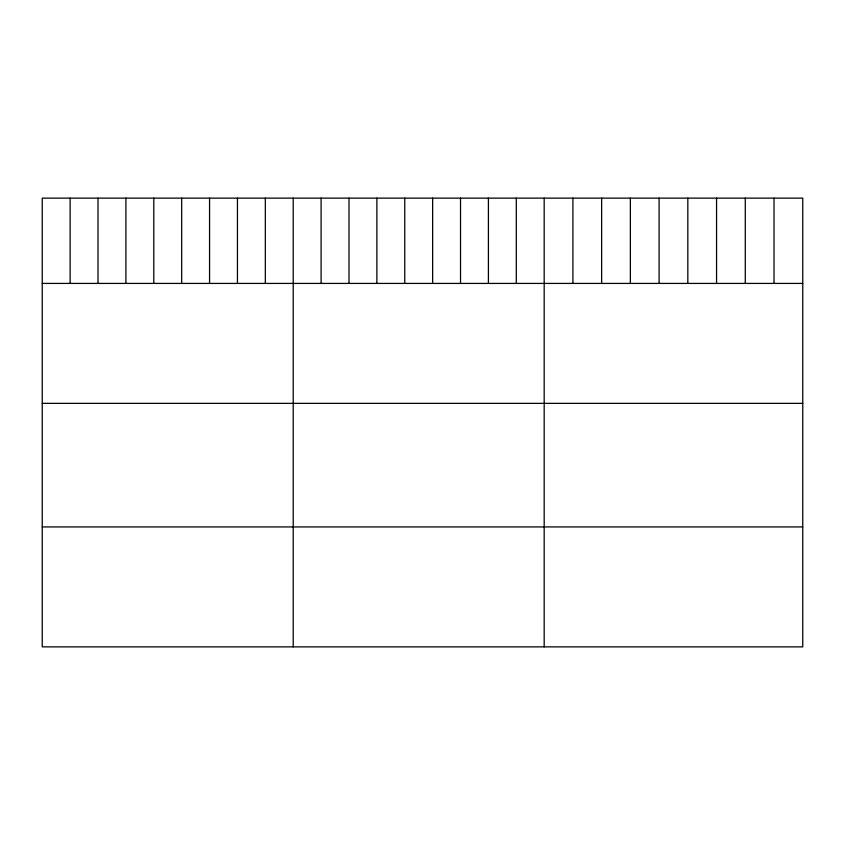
<?xml version="1.0" encoding="UTF-8"?>
<svg xmlns="http://www.w3.org/2000/svg" width="845" height="845" viewBox="0 0 845 845"><rect width="100%" height="100%" fill="white"/><g stroke="black" fill="none" stroke-linecap="round" stroke-linejoin="round"><path stroke-width="1.27" d="M802.75 283.424L802.75 646.869L42.25 646.869L42.25 198.131L802.75 198.131L802.75 283.424L42.25 283.424M42.25 403.361L802.75 403.361M42.25 526.931L802.75 526.931M774.02 198.131L774.02 283.424M745.29 198.131L745.29 283.424M716.56 198.131L716.56 283.424M687.83 198.131L687.83 283.424M659.1 198.131L659.1 283.424M630.37 198.131L630.37 283.424M601.64 198.131L601.64 283.424M572.91 198.131L572.91 283.424M544.18 198.131L544.18 646.869M516.295 198.131L516.295 283.424M488.41 198.131L488.41 283.424M460.525 198.131L460.525 283.424M432.64 198.131L432.64 283.424M404.755 198.131L404.755 283.424M376.87 198.131L376.87 283.424M348.985 198.131L348.985 283.424M321.1 198.131L321.1 283.424M293.215 198.131L293.215 646.869M265.33 198.131L265.33 283.424M237.445 198.131L237.445 283.424M209.56 198.131L209.56 283.424M181.675 198.131L181.675 283.424M153.79 198.131L153.79 283.424M125.905 198.131L125.905 283.424M98.02 198.131L98.02 283.424M70.135 198.131L70.135 283.424"/></g></svg>
